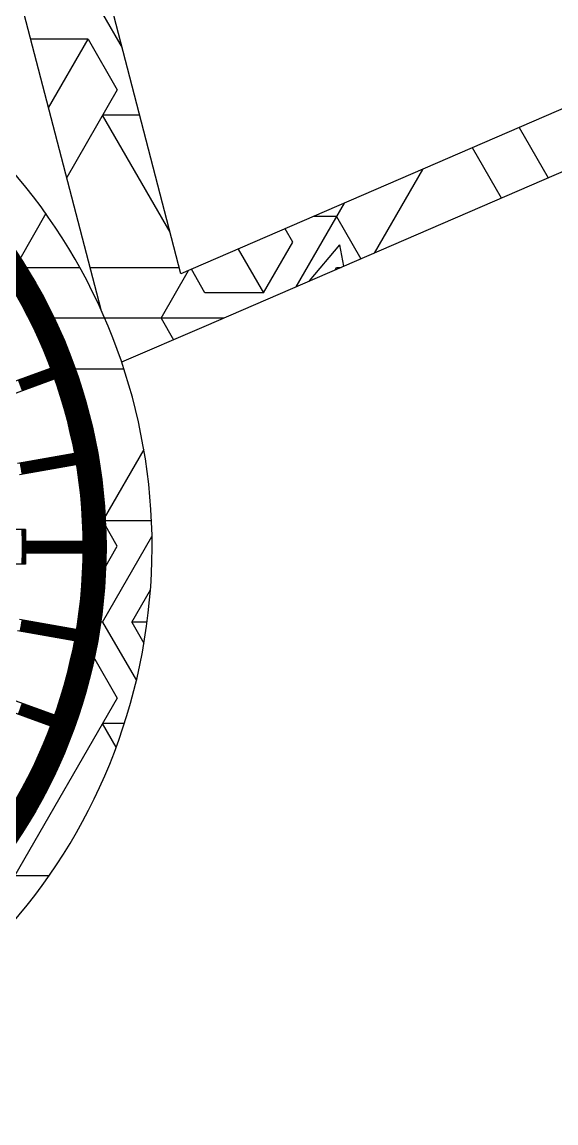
# Model space of a CAD drawing. Header units: millimetres. Extents: x 0 to 2404, y 0 to 1600.
# Drawn here: x 2218 to 2264.4, y 1434.7 to 1530.3 of the extents above; entities that cross this region are included whole.
import ezdxf

# ---------------------------------------------------------------- set-up
doc = ezdxf.new("R2010")
doc.units = ezdxf.units.MM

msp = doc.modelspace()

# ---------------------------------------------------------------- linework, layer by layer
for p, q in [((2224.904, 1505.304), (2207.206, 1573.376)), ((2349.333, 1553.777), (2233.823, 1503.845)), ((2231.839, 1508.435), (2220.585, 1551.724)), ((2332.265, 1551.846), (2231.839, 1508.435)), ((2233.823, 1503.845), (2226.693, 1500.763)), ((2215.81, 1498.538), (2220.506, 1500.247)), ((2216.152, 1497.598), (2220.848, 1499.307)), ((2217.654, 1491.994), (2222.575, 1492.862)), ((2217.828, 1491.009), (2222.749, 1491.877)), ((2218.333, 1486.229), (2214.401, 1486.229)), ((2218.333, 1486.229), (2218.333, 1485.229)), ((2218.333, 1485.229), (2223.331, 1485.229)), ((2218.333, 1484.229), (2218.333, 1483.229)), ((2218.333, 1484.229), (2223.331, 1484.229)), ((2218.333, 1483.229), (2214.333, 1483.229)), ((2217.828, 1478.45), (2222.749, 1477.582)), ((2217.654, 1477.465), (2222.575, 1476.597)), ((2216.152, 1471.86), (2220.848, 1470.151)), ((2215.81, 1470.921), (2220.506, 1469.212))]:
    msp.add_line(p, q)
at = {"linetype": 'Continuous'}
for p, q in [((2225.04, 1530.994), (2226.739, 1528.051)), ((2223.77, 1528.795), (2218.797, 1528.795)), ((2220.341, 1522.855), (2223.77, 1528.795)), ((2223.77, 1528.795), (2226.31, 1524.395)), ((2226.31, 1524.395), (2221.918, 1516.788)), ((2228.262, 1522.196), (2225.04, 1522.196)), ((2230.901, 1512.044), (2225.04, 1522.196)), ((2261.214, 1521.133), (2263.73, 1516.773)), ((2259.665, 1515.016), (2257.148, 1519.375)), ((2252.809, 1517.499), (2248.618, 1510.241)), ((2241.848, 1507.314), (2246.039, 1514.573)), ((2220.113, 1513.661), (2217.836, 1509.717)), ((2245.36, 1513.397), (2243.318, 1513.397)), ((2245.36, 1513.397), (2247.469, 1509.744)), ((2241.55, 1511.197), (2240.887, 1512.346)), ((2239.01, 1506.798), (2241.55, 1511.197)), ((2243.001, 1507.813), (2245.64, 1510.958)), ((2245.979, 1509.1), (2245.637, 1510.957)), ((2236.821, 1510.589), (2239.01, 1506.798)), ((2218.293, 1508.997), (2223.049, 1508.997)), ((2223.944, 1508.997), (2231.693, 1508.997)), ((2245.233, 1508.778), (2245.36, 1508.997)), ((2245.36, 1508.997), (2245.741, 1508.997)), ((2230.12, 1504.598), (2232.5, 1508.721)), ((2233.93, 1506.798), (2232.756, 1508.831)), ((2239.01, 1506.798), (2233.93, 1506.798)), ((2225.216, 1504.598), (2220.71, 1504.598)), ((2235.564, 1504.598), (2225.216, 1504.598)), ((2230.12, 1504.598), (2231.207, 1502.715)), ((2222.548, 1500.198), (2226.88, 1500.198)), ((2228.613, 1493.188), (2225.166, 1487.218)), ((2229.282, 1487), (2225.177, 1487)), ((2226.31, 1484.801), (2225.189, 1486.742)), ((2225.04, 1478.201), (2229.325, 1485.624)), ((2225.196, 1482.871), (2226.31, 1484.801)), ((2227.58, 1478.201), (2229.194, 1480.997)), ((2225.04, 1478.201), (2224.767, 1478.201)), ((2225.04, 1478.201), (2227.969, 1473.128)), ((2228.905, 1478.201), (2227.58, 1478.201)), ((2227.58, 1478.201), (2228.631, 1476.38)), ((2224.233, 1475.2), (2226.31, 1471.602)), ((2226.31, 1471.602), (2217.42, 1456.204)), ((2226.926, 1469.403), (2225.04, 1469.403)), ((2226.219, 1467.36), (2225.04, 1469.403)), ((2215.294, 1456.204), (2220.398, 1456.204))]:
    msp.add_line(p, q, dxfattribs=at)
for radius in [46, 45.95, 45.9, 45.85, 45.8, 45.75, 45.7, 45.65, 45.6, 45.55, 45.5, 45.45, 45.4, 45.35, 45.3, 45.25, 45.2, 45.15, 45.1, 45.05, 45, 44.95, 44.9, 44.85, 44.8, 44.75, 44.7, 44.65, 44.6, 44.55, 44.5, 44.45, 44.4, 44.35, 44.3, 44.25, 44.2, 44.15, 44.1, 44.05, 44]:
    msp.add_circle((2179.333, 1484.729), radius)
for radius, start, end in [(50, 108.21512, 71.65132), (41.45, 19.30884, 20.69116), (41.5, 19.30967, 20.69033), (41.55, 19.3105, 20.6895), (41.6, 19.31133, 20.68867), (41.65, 19.31216, 20.68784), (41.7, 19.31298, 20.68702), (41.75, 19.31381, 20.68619), (41.8, 19.31463, 20.68537), (41.85, 19.31545, 20.68455), (41.9, 19.31626, 20.68374), (41.95, 19.31708, 20.68292), (42, 19.31789, 20.68211), (42.05, 19.3187, 20.6813), (42.1, 19.31951, 20.68049), (42.15, 19.32032, 20.67968), (42.2, 19.32112, 20.67888), (42.25, 19.32193, 20.67807), (42.3, 19.32273, 20.67727), (42.35, 19.32353, 20.67647), (42.4, 19.32433, 20.67567), (42.45, 19.32512, 20.67488), (42.5, 19.32592, 20.67408), (42.55, 19.32671, 20.67329), (42.6, 19.3275, 20.6725), (42.65, 19.32829, 20.67171), (42.7, 19.32907, 20.67093), (42.75, 19.32986, 20.67014), (42.8, 19.33064, 20.66936), (42.85, 19.33142, 20.66858), (42.9, 19.3322, 20.6678), (42.95, 19.33298, 20.66702), (43, 19.33375, 20.66625), (43.05, 19.33453, 20.66547), (43.1, 19.3353, 20.6647), (43.15, 19.33607, 20.66393), (43.2, 19.33684, 20.66316), (43.25, 19.33761, 20.66239), (43.3, 19.33837, 20.66163), (43.35, 19.33913, 20.66087), (43.4, 19.3399, 20.6601), (43.45, 19.34066, 20.65934), (43.5, 19.34141, 20.65859), (43.55, 19.34217, 20.65783), (43.6, 19.34292, 20.65708), (43.65, 19.34368, 20.65632), (43.7, 19.34368, 20.65632), (43.75, 19.34518, 20.65482), (43.8, 19.34592, 20.65408), (43.85, 19.34667, 20.65333), (43.9, 19.34667, 20.65333), (43.95, 19.34667, 20.65333), (44, 19.34667, 20.65333), (41.05, 19.3021, 20.6979), (41.1, 19.30295, 20.69705), (41.15, 19.3038, 20.6962), (41.2, 19.30465, 20.69535), (41.25, 19.30549, 20.69451), (41.3, 19.30633, 20.69367), (41.35, 19.30717, 20.69283), (41.4, 19.30801, 20.69199), (42.95, 9.33298, 10.66702), (43, 9.33375, 10.66625), (43.05, 9.33453, 10.66547), (43.1, 9.3353, 10.6647), (43.15, 9.33607, 10.66393), (43.2, 9.33684, 10.66316), (43.25, 9.33761, 10.66239), (43.3, 9.33837, 10.66163), (43.35, 9.33913, 10.66087), (43.4, 9.3399, 10.6601), (43.45, 9.34066, 10.65934), (43.5, 9.34141, 10.65859), (43.55, 9.34217, 10.65783), (43.6, 9.34292, 10.65708), (43.65, 9.34368, 10.65632), (43.7, 9.34368, 10.65632), (43.75, 9.34518, 10.65482), (43.8, 9.34592, 10.65408), (43.85, 9.34667, 10.65333), (43.9, 9.34667, 10.65333), (43.95, 9.34667, 10.65333), (44, 9.34667, 10.65333), (39.25, 9.2701, 10.7299), (39.3, 9.27103, 10.72897), (39.35, 9.27195, 10.72805), (39.4, 9.27288, 10.72712), (39.45, 9.2738, 10.7262), (39.5, 9.27472, 10.72528), (39.55, 9.27563, 10.72437), (39.6, 9.27655, 10.72345), (39.65, 9.27746, 10.72254), (39.7, 9.27837, 10.72163), (39.75, 9.27928, 10.72072), (39.8, 9.28018, 10.71982), (39.85, 9.28109, 10.71891), (39.9, 9.28199, 10.71801), (39.95, 9.28289, 10.71711), (40, 9.28378, 10.71622), (40.05, 9.28468, 10.71532), (40.1, 9.28557, 10.71443), (40.15, 9.28646, 10.71354), (40.2, 9.28735, 10.71265), (40.25, 9.28823, 10.71177), (40.3, 9.28912, 10.71088), (40.35, 9.29, 10.71), (40.4, 9.29088, 10.70912), (40.45, 9.29175, 10.70825), (40.5, 9.29263, 10.70737), (40.55, 9.2935, 10.7065), (40.6, 9.29437, 10.70563), (40.65, 9.29524, 10.70476), (40.7, 9.2961, 10.7039), (40.75, 9.29697, 10.70303), (40.8, 9.29783, 10.70217), (40.85, 9.29869, 10.70131), (40.9, 9.29955, 10.70045), (40.95, 9.3004, 10.6996), (41, 9.30125, 10.69875), (41.05, 9.3021, 10.6979), (41.1, 9.30295, 10.69705), (41.15, 9.3038, 10.6962), (41.2, 9.30465, 10.69535), (41.25, 9.30549, 10.69451), (41.3, 9.30633, 10.69367), (41.35, 9.30717, 10.69283), (41.4, 9.30801, 10.69199), (41.45, 9.30884, 10.69116), (41.5, 9.30967, 10.69033), (41.55, 9.3105, 10.6895), (41.6, 9.31133, 10.68867), (41.65, 9.31216, 10.68784), (41.7, 9.31298, 10.68702), (41.75, 9.31381, 10.68619), (41.8, 9.31463, 10.68537), (41.85, 9.31545, 10.68455), (41.9, 9.31626, 10.68374), (41.95, 9.31708, 10.68292), (42, 9.31789, 10.68211), (42.05, 9.3187, 10.6813), (42.1, 9.31951, 10.68049), (42.15, 9.32032, 10.67968), (42.2, 9.32112, 10.67888), (42.25, 9.32193, 10.67807), (42.3, 9.32273, 10.67727), (42.35, 9.32353, 10.67647), (42.4, 9.32433, 10.67567), (42.45, 9.32512, 10.67488), (42.5, 9.32592, 10.67408), (42.55, 9.32671, 10.67329), (42.6, 9.3275, 10.6725), (42.65, 9.32829, 10.67171), (42.7, 9.32907, 10.67093), (42.75, 9.32986, 10.67014), (42.8, 9.33064, 10.66936), (42.85, 9.33142, 10.66858), (42.9, 9.3322, 10.6678), (38.75, 357.78154, 2.21846), (38.8, 357.7844, 2.2156), (38.85, 357.78726, 2.21274), (38.9, 357.7901, 2.2099), (38.95, 357.79294, 2.20706), (39, 357.79577, 2.20423), (39.05, 359.26636, 0.73364), (39.1, 359.2673, 0.7327), (39.15, 359.26823, 0.73177), (39.2, 359.26917, 0.73083), (39.25, 359.2701, 0.7299), (39.3, 359.27103, 0.72897), (39.35, 359.27195, 0.72805), (39.4, 359.27288, 0.72712), (39.45, 359.2738, 0.7262), (39.5, 359.27472, 0.72528), (39.55, 359.27563, 0.72437), (39.6, 359.27655, 0.72345), (39.65, 359.27746, 0.72254), (39.7, 359.27837, 0.72163), (39.75, 359.27928, 0.72072), (39.8, 359.28018, 0.71982), (39.85, 359.28109, 0.71891), (39.9, 359.28199, 0.71801), (39.95, 359.28289, 0.71711), (40, 359.28378, 0.71622), (40.05, 359.28468, 0.71532), (40.1, 359.28557, 0.71443), (40.15, 359.28646, 0.71354), (40.2, 359.28735, 0.71265), (40.25, 359.28823, 0.71177), (40.3, 359.28912, 0.71088), (40.35, 359.29, 0.71), (40.4, 359.29088, 0.70912), (40.45, 359.29175, 0.70825), (40.5, 359.29263, 0.70737), (40.55, 359.2935, 0.7065), (40.6, 359.29437, 0.70563), (40.65, 359.29524, 0.70476), (40.7, 359.2961, 0.7039), (40.75, 359.29697, 0.70303), (40.8, 359.29783, 0.70217), (40.85, 359.29869, 0.70131), (40.9, 359.29955, 0.70045), (40.95, 359.3004, 0.6996), (41, 359.30125, 0.69875), (41.05, 359.3021, 0.6979), (41.1, 359.30295, 0.69705), (41.15, 359.3038, 0.6962), (41.2, 359.30465, 0.69535), (41.25, 359.30549, 0.69451), (41.3, 359.30633, 0.69367), (41.35, 359.30717, 0.69283), (41.4, 359.30801, 0.69199), (41.45, 359.30884, 0.69116), (41.5, 359.30967, 0.69033), (41.55, 359.3105, 0.6895), (41.6, 359.31133, 0.68867), (41.65, 359.31216, 0.68784), (41.7, 359.31298, 0.68702), (41.75, 359.31381, 0.68619), (41.8, 359.31463, 0.68537), (41.85, 359.31545, 0.68455), (41.9, 359.31626, 0.68374), (41.95, 359.31708, 0.68292), (42, 359.31789, 0.68211), (42.05, 359.3187, 0.6813), (42.1, 359.31951, 0.68049), (42.15, 359.32032, 0.67968), (42.2, 359.32112, 0.67888), (42.25, 359.32193, 0.67807), (42.3, 359.32273, 0.67727), (42.35, 359.32353, 0.67647), (42.4, 359.32433, 0.67567), (42.45, 359.32512, 0.67488), (42.5, 359.32592, 0.67408), (42.55, 359.32671, 0.67329), (42.6, 359.3275, 0.6725), (42.65, 359.32829, 0.67171), (42.7, 359.32907, 0.67093), (42.75, 359.32986, 0.67014), (42.8, 359.33064, 0.66936), (42.85, 359.33142, 0.66858), (42.9, 359.3322, 0.6678), (42.95, 359.33298, 0.66702), (43, 359.33375, 0.66625), (43.05, 359.33453, 0.66547), (43.1, 359.3353, 0.6647), (43.15, 359.33607, 0.66393), (43.2, 359.33684, 0.66316), (43.25, 359.33761, 0.66239), (43.3, 359.33761, 0.66239), (43.35, 359.33761, 0.66239), (43.4, 359.33761, 0.66239), (43.45, 359.33761, 0.66239), (43.5, 359.34141, 0.65859), (43.55, 359.34141, 0.65859), (43.6, 359.34141, 0.65859), (43.65, 359.34141, 0.65859), (43.7, 359.34443, 0.65557), (43.75, 359.34518, 0.65482), (43.8, 359.34518, 0.65482), (43.85, 359.34518, 0.65482), (43.9, 359.34741, 0.65259), (43.95, 359.34741, 0.65184), (44, 359.34741, 0.65184), (39.25, 349.2701, 350.7299), (39.3, 349.27103, 350.72897), (39.35, 349.27195, 350.72805), (39.4, 349.27288, 350.72712), (39.45, 349.2738, 350.7262), (39.5, 349.27472, 350.72528), (39.55, 349.27563, 350.72437), (39.6, 349.27655, 350.72345), (39.65, 349.27746, 350.72254), (39.7, 349.27837, 350.72163), (39.75, 349.27928, 350.72072), (39.8, 349.28018, 350.71982), (39.85, 349.28109, 350.71891), (39.9, 349.28199, 350.71801), (39.95, 349.28289, 350.71711), (40, 349.28378, 350.71622), (40.05, 349.28468, 350.71532), (40.1, 349.28557, 350.71443), (40.15, 349.28646, 350.71354), (40.2, 349.28735, 350.71265), (40.25, 349.28823, 350.71177), (40.3, 349.28912, 350.71088), (40.35, 349.29, 350.71), (40.4, 349.29088, 350.70912), (40.45, 349.29175, 350.70825), (40.5, 349.29263, 350.70737), (40.55, 349.2935, 350.7065), (40.6, 349.29437, 350.70563), (40.65, 349.29524, 350.70476), (40.7, 349.2961, 350.7039), (40.75, 349.29697, 350.70303), (40.8, 349.29783, 350.70217), (40.85, 349.29869, 350.70131), (40.9, 349.29955, 350.70045), (40.95, 349.3004, 350.6996), (41, 349.30125, 350.69875), (41.05, 349.3021, 350.6979), (41.1, 349.30295, 350.69705), (41.15, 349.3038, 350.6962), (41.2, 349.30465, 350.69535), (41.25, 349.30549, 350.69451), (41.3, 349.30633, 350.69367), (41.35, 349.30717, 350.69283), (41.4, 349.30801, 350.69199), (41.45, 349.30884, 350.69116), (41.5, 349.30967, 350.69033), (41.55, 349.3105, 350.6895), (41.6, 349.31133, 350.68867), (41.65, 349.31216, 350.68784), (41.7, 349.31298, 350.68702), (41.75, 349.31381, 350.68619), (41.8, 349.31463, 350.68537), (41.85, 349.31545, 350.68455), (41.9, 349.31626, 350.68374), (41.95, 349.31708, 350.68292), (42, 349.31789, 350.68211), (42.05, 349.3187, 350.6813), (42.1, 349.31951, 350.68049), (42.15, 349.32032, 350.67968), (42.2, 349.32112, 350.67888), (42.25, 349.32193, 350.67807), (42.3, 349.32273, 350.67727), (42.35, 349.32353, 350.67647), (42.4, 349.32433, 350.67567), (42.45, 349.32512, 350.67488), (42.5, 349.32592, 350.67408), (42.55, 349.32671, 350.67329), (42.6, 349.3275, 350.6725), (42.65, 349.32829, 350.67171), (42.7, 349.32907, 350.67093), (42.75, 349.32986, 350.67014), (42.8, 349.33064, 350.66936), (42.85, 349.33142, 350.66858), (42.9, 349.3322, 350.6678), (42.95, 349.33298, 350.66702), (43, 349.33375, 350.66625), (43.05, 349.33453, 350.66547), (43.1, 349.3353, 350.6647), (43.15, 349.33607, 350.66393), (43.2, 349.33684, 350.66316), (43.25, 349.33761, 350.66239), (43.3, 349.33837, 350.66163), (43.35, 349.33913, 350.66087), (43.4, 349.3399, 350.6601), (43.45, 349.34066, 350.65934), (43.5, 349.34141, 350.65859), (43.55, 349.34217, 350.65783), (43.6, 349.34292, 350.65708), (43.65, 349.34368, 350.65632), (43.7, 349.34368, 350.65632), (43.75, 349.34518, 350.65482), (43.8, 349.34592, 350.65408), (43.85, 349.34667, 350.65333), (43.9, 349.34667, 350.65333), (43.95, 349.34667, 350.65333), (44, 349.34667, 350.65333), (41.05, 339.3021, 340.6979), (41.1, 339.30295, 340.69705), (41.15, 339.3038, 340.6962), (41.2, 339.30465, 340.69535), (41.25, 339.30549, 340.69451), (41.3, 339.30633, 340.69367), (41.35, 339.30717, 340.69283), (41.4, 339.30801, 340.69199), (41.45, 339.30884, 340.69116), (41.5, 339.30967, 340.69033), (41.55, 339.3105, 340.6895), (41.6, 339.31133, 340.68867), (41.65, 339.31216, 340.68784), (41.7, 339.31298, 340.68702), (41.75, 339.31381, 340.68619), (41.8, 339.31463, 340.68537), (41.85, 339.31545, 340.68455), (41.9, 339.31626, 340.68374), (41.95, 339.31708, 340.68292), (42, 339.31789, 340.68211), (42.05, 339.3187, 340.6813), (42.1, 339.31951, 340.68049), (42.15, 339.32032, 340.67968), (42.2, 339.32112, 340.67888), (42.25, 339.32193, 340.67807), (42.3, 339.32273, 340.67727), (42.35, 339.32353, 340.67647), (42.4, 339.32433, 340.67567), (42.45, 339.32512, 340.67488), (42.5, 339.32592, 340.67408), (42.55, 339.32671, 340.67329), (42.6, 339.3275, 340.6725), (42.65, 339.32829, 340.67171), (42.7, 339.32907, 340.67093), (42.75, 339.32986, 340.67014), (42.8, 339.33064, 340.66936), (42.85, 339.33142, 340.66858), (42.9, 339.3322, 340.6678), (42.95, 339.33298, 340.66702), (43, 339.33375, 340.66625), (43.05, 339.33453, 340.66547), (43.1, 339.3353, 340.6647), (43.15, 339.33607, 340.66393), (43.2, 339.33684, 340.66316), (43.25, 339.33761, 340.66239), (43.3, 339.33837, 340.66163), (43.35, 339.33913, 340.66087), (43.4, 339.3399, 340.6601), (43.45, 339.34066, 340.65934), (43.5, 339.34141, 340.65859), (43.55, 339.34217, 340.65783), (43.6, 339.34292, 340.65708), (43.65, 339.34368, 340.65632), (43.7, 339.34368, 340.65632), (43.75, 339.34518, 340.65482), (43.8, 339.34592, 340.65408), (43.85, 339.34667, 340.65333), (43.9, 339.34667, 340.65333), (43.95, 339.34667, 340.65333), (44, 339.34667, 340.65333)]:
    msp.add_arc((2179.333, 1484.729), radius, start, end)

doc.saveas('drawing.dxf')
